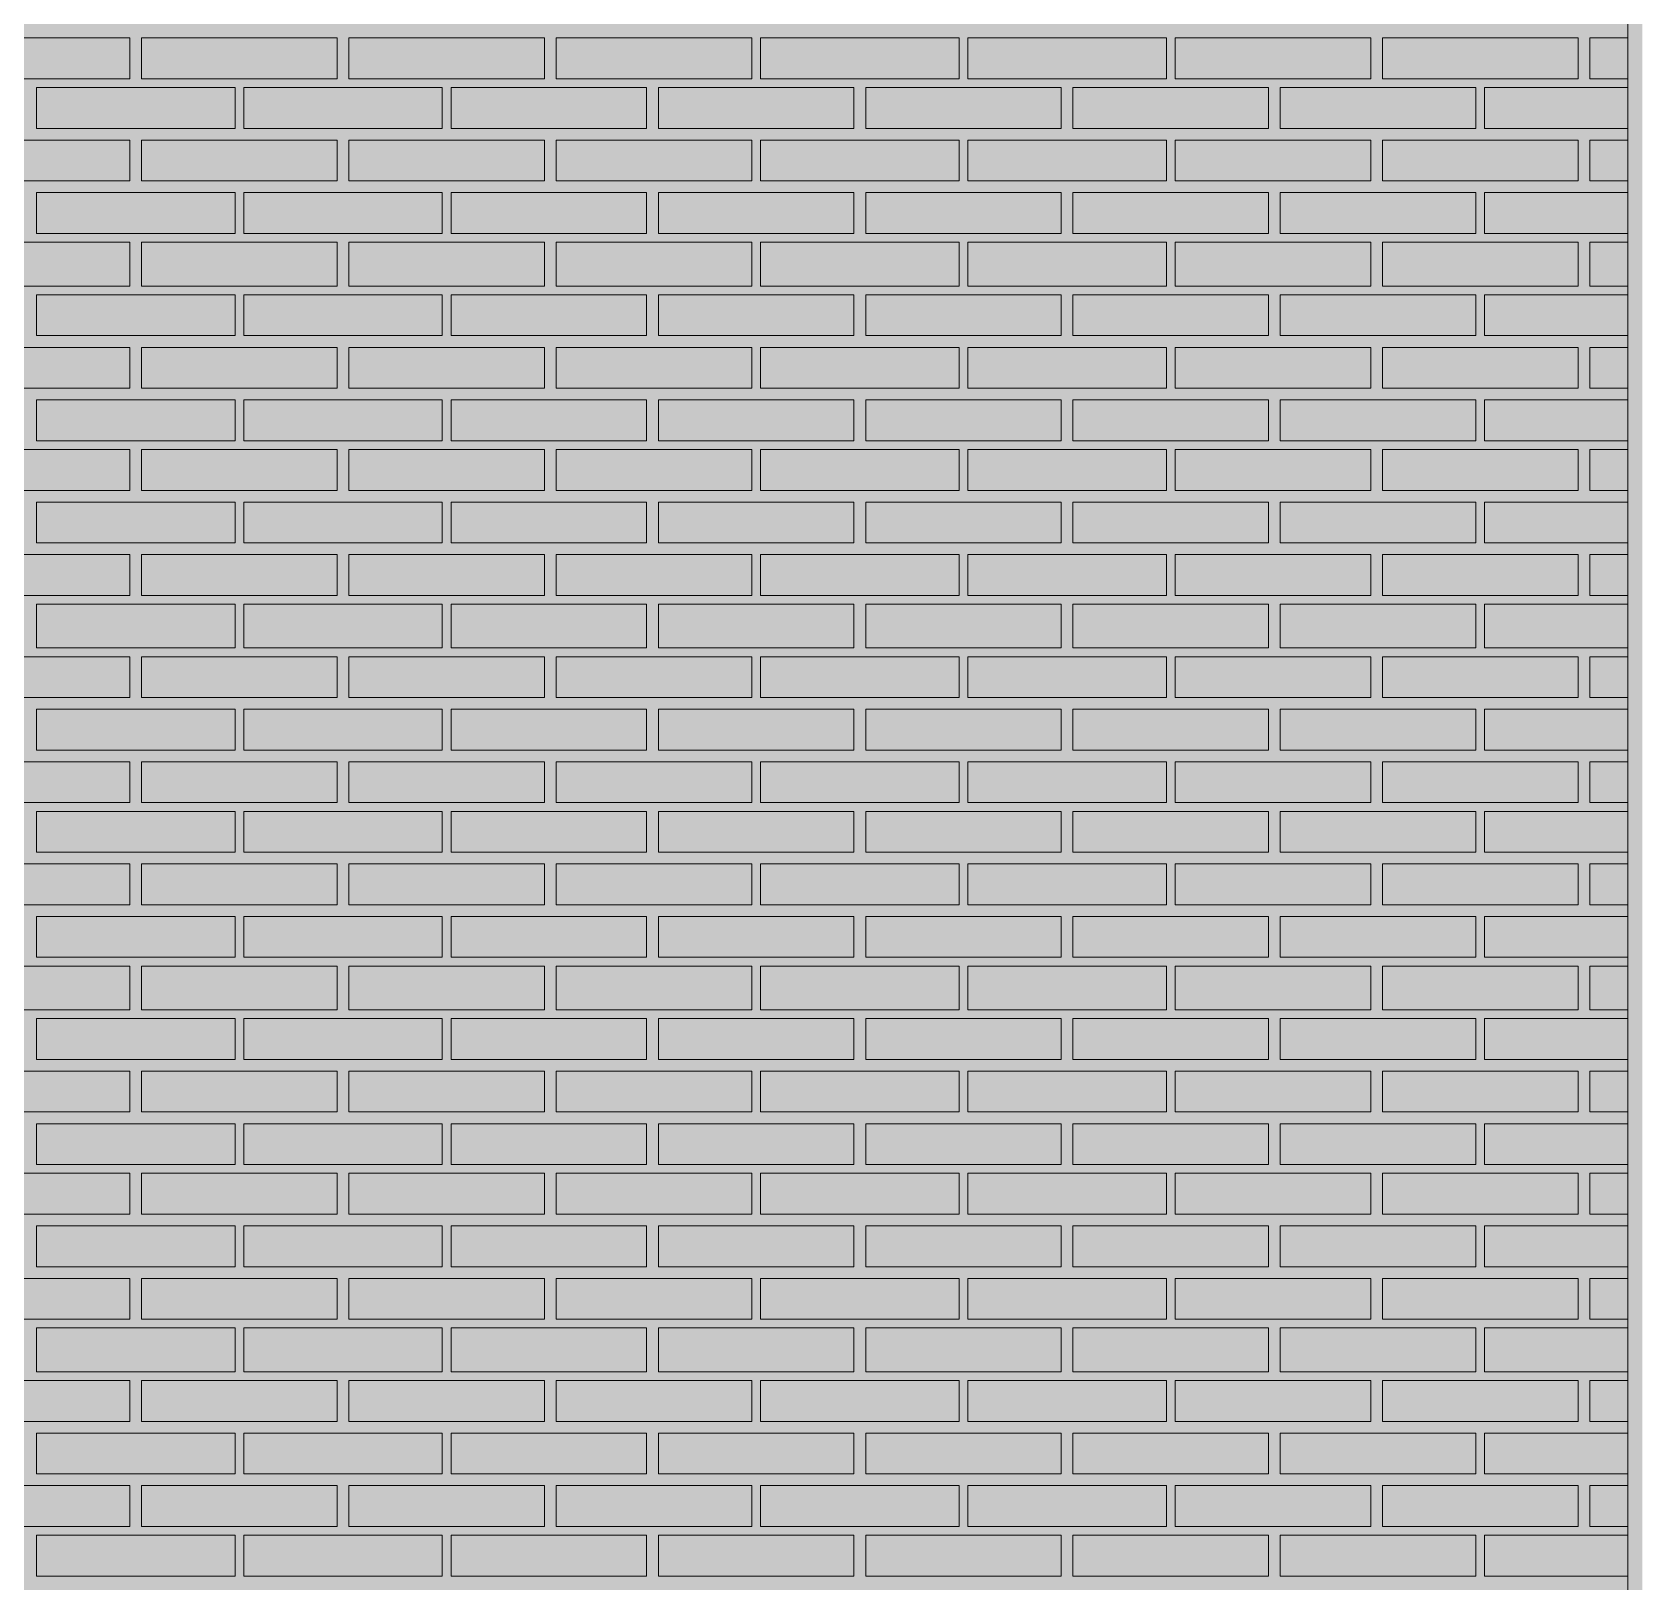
# Model space of a CAD drawing. Header units: millimetres. Extents: x -28928 to 100580, y -22867 to 36490.
# Drawn here: x 27153 to 29480, y -2513 to -267 of the extents above; entities that cross this region are included whole.
import ezdxf

# ---------------------------------------------------------------- set-up
doc = ezdxf.new("R2010")
doc.units = ezdxf.units.MM
doc.layers.add('PDF _Геометрия', color=7, linetype='Continuous', true_color=0x8f8e8d)
doc.layers.add('PDF _Сплошная заливка', color=7, linetype='Continuous', true_color=0xffffff)

msp = doc.modelspace()

# ---------------------------------------------------------------- hatches: boundary and pattern name
at = {"layer": 'PDF _Сплошная заливка', "true_color": 0xdcd6cf, "transparency": 33554559}
msp.add_hatch(color=254, dxfattribs=at).paths.add_polyline_path([(29465.3, 1544.1), (29486.4, 1544.1), (29486.4, 9028.4), (4952.2, 9028.4), (4952.2, -4713.2), (29465.3, -4713.2)])

# ---------------------------------------------------------------- linework, layer by layer
at = {"layer": 'PDF _Геометрия', "color": 7, "lineweight": 9}
msp.add_lwpolyline([(4952.2, -4764), (4952.2, 9028.4), (4952.2, -4713.2), (29465.3, -4713.2), (4952.2, -4713.2), (29465.3, -4713.2), (29465.3, 1531.4), (29465.3, -4764)], dxfattribs=at)
at = {"layer": 'PDF _Геометрия', "lineweight": 9}
for points in [[(27294.9, -275.1), (27294.9, -334.3), (27011.4, -334.3), (27011.4, -275.1)], [(27595.3, -275.1), (27595.3, -334.3), (27311.8, -334.3), (27311.8, -275.1)], [(27895.7, -275.1), (27895.7, -334.3), (27612.2, -334.3), (27612.2, -275.1)], [(28196.1, -275.1), (28196.1, -334.3), (27912.6, -334.3), (27912.6, -275.1)], [(28496.4, -275.1), (28496.4, -334.3), (28208.7, -334.3), (28208.7, -275.1)], [(28796.8, -275.1), (28796.8, -334.3), (28509.1, -334.3), (28509.1, -275.1)], [(29093, -275.1), (29093, -334.3), (28809.5, -334.3), (28809.5, -275.1)], [(29393.4, -275.1), (29393.4, -334.3), (29109.9, -334.3), (29109.9, -275.1)], [(27447.2, -406.3), (27303.4, -406.3), (27159.5, -406.3), (27159.5, -347), (27303.4, -347), (27447.2, -347)], [(27747.6, -406.3), (27603.7, -406.3), (27459.9, -406.3), (27459.9, -347), (27603.7, -347), (27747.6, -347)], [(28043.7, -406.3), (27904.1, -406.3), (27760.3, -406.3), (27760.3, -347), (27904.1, -347), (28043.7, -347)], [(28344.1, -406.3), (28204.5, -406.3), (28060.7, -406.3), (28060.7, -347), (28204.5, -347), (28344.1, -347)], [(28644.5, -406.3), (28500.7, -406.3), (28361.1, -406.3), (28361.1, -347), (28500.7, -347), (28644.5, -347)], [(28944.9, -406.3), (28801.1, -406.3), (28661.4, -406.3), (28661.4, -347), (28801.1, -347), (28944.9, -347)], [(29245.3, -406.3), (29101.4, -406.3), (28961.8, -406.3), (28961.8, -347), (29101.4, -347), (29245.3, -347)], [(27294.9, -423.2), (27294.9, -482.4), (27011.4, -482.4), (27011.4, -423.2)], [(27595.3, -423.2), (27595.3, -482.4), (27311.8, -482.4), (27311.8, -423.2)], [(27895.7, -423.2), (27895.7, -482.4), (27612.2, -482.4), (27612.2, -423.2)], [(28196.1, -423.2), (28196.1, -482.4), (27912.6, -482.4), (27912.6, -423.2)], [(28496.4, -423.2), (28496.4, -482.4), (28208.7, -482.4), (28208.7, -423.2)], [(28796.8, -423.2), (28796.8, -482.4), (28509.1, -482.4), (28509.1, -423.2)], [(29093, -423.2), (29093, -482.4), (28809.5, -482.4), (28809.5, -423.2)], [(29393.4, -423.2), (29393.4, -482.4), (29109.9, -482.4), (29109.9, -423.2)], [(27447.2, -558.6), (27303.4, -558.6), (27159.5, -558.6), (27159.5, -499.3), (27303.4, -499.3), (27447.2, -499.3)], [(27747.6, -558.6), (27603.7, -558.6), (27459.9, -558.6), (27459.9, -499.3), (27603.7, -499.3), (27747.6, -499.3)], [(28043.7, -558.6), (27904.1, -558.6), (27760.3, -558.6), (27760.3, -499.3), (27904.1, -499.3), (28043.7, -499.3)], [(28344.1, -558.6), (28204.5, -558.6), (28060.7, -558.6), (28060.7, -499.3), (28204.5, -499.3), (28344.1, -499.3)], [(28644.5, -558.6), (28500.7, -558.6), (28361.1, -558.6), (28361.1, -499.3), (28500.7, -499.3), (28644.5, -499.3)], [(28944.9, -558.6), (28801.1, -558.6), (28661.4, -558.6), (28661.4, -499.3), (28801.1, -499.3), (28944.9, -499.3)], [(29245.3, -558.6), (29101.4, -558.6), (28961.8, -558.6), (28961.8, -499.3), (29101.4, -499.3), (29245.3, -499.3)], [(27294.9, -571.3), (27294.9, -634.7), (27011.4, -634.7), (27011.4, -571.3)], [(27595.3, -571.3), (27595.3, -634.7), (27311.8, -634.7), (27311.8, -571.3)], [(27895.7, -571.3), (27895.7, -634.7), (27612.2, -634.7), (27612.2, -571.3)], [(28196.1, -571.3), (28196.1, -634.7), (27912.6, -634.7), (27912.6, -571.3)], [(28496.4, -571.3), (28496.4, -634.7), (28208.7, -634.7), (28208.7, -571.3)], [(28796.8, -571.3), (28796.8, -634.7), (28509.1, -634.7), (28509.1, -571.3)], [(29093, -571.3), (29093, -634.7), (28809.5, -634.7), (28809.5, -571.3)], [(29393.4, -571.3), (29393.4, -634.7), (29109.9, -634.7), (29109.9, -571.3)], [(27447.2, -706.6), (27303.4, -706.6), (27159.5, -706.6), (27159.5, -647.4), (27303.4, -647.4), (27447.2, -647.4)], [(27747.6, -706.6), (27603.7, -706.6), (27459.9, -706.6), (27459.9, -647.4), (27603.7, -647.4), (27747.6, -647.4)], [(28043.7, -706.6), (27904.1, -706.6), (27760.3, -706.6), (27760.3, -647.4), (27904.1, -647.4), (28043.7, -647.4)], [(28344.1, -706.6), (28204.5, -706.6), (28060.7, -706.6), (28060.7, -647.4), (28204.5, -647.4), (28344.1, -647.4)], [(28644.5, -706.6), (28500.7, -706.6), (28361.1, -706.6), (28361.1, -647.4), (28500.7, -647.4), (28644.5, -647.4)], [(28944.9, -706.6), (28801.1, -706.6), (28661.4, -706.6), (28661.4, -647.4), (28801.1, -647.4), (28944.9, -647.4)], [(29245.3, -706.6), (29101.4, -706.6), (28961.8, -706.6), (28961.8, -647.4), (29101.4, -647.4), (29245.3, -647.4)], [(27294.9, -723.6), (27294.9, -782.8), (27011.4, -782.8), (27011.4, -723.6)], [(27595.3, -723.6), (27595.3, -782.8), (27311.8, -782.8), (27311.8, -723.6)], [(27895.7, -723.6), (27895.7, -782.8), (27612.2, -782.8), (27612.2, -723.6)], [(28196.1, -723.6), (28196.1, -782.8), (27912.6, -782.8), (27912.6, -723.6)], [(28496.4, -723.6), (28496.4, -782.8), (28208.7, -782.8), (28208.7, -723.6)], [(28796.8, -723.6), (28796.8, -782.8), (28509.1, -782.8), (28509.1, -723.6)], [(29093, -723.6), (29093, -782.8), (28809.5, -782.8), (28809.5, -723.6)], [(29393.4, -723.6), (29393.4, -782.8), (29109.9, -782.8), (29109.9, -723.6)], [(27447.2, -859), (27303.4, -859), (27159.5, -859), (27159.5, -799.7), (27303.4, -799.7), (27447.2, -799.7)], [(27747.6, -859), (27603.7, -859), (27459.9, -859), (27459.9, -799.7), (27603.7, -799.7), (27747.6, -799.7)], [(28043.7, -859), (27904.1, -859), (27760.3, -859), (27760.3, -799.7), (27904.1, -799.7), (28043.7, -799.7)], [(28344.1, -859), (28204.5, -859), (28060.7, -859), (28060.7, -799.7), (28204.5, -799.7), (28344.1, -799.7)], [(28644.5, -859), (28500.7, -859), (28361.1, -859), (28361.1, -799.7), (28500.7, -799.7), (28644.5, -799.7)], [(28944.9, -859), (28801.1, -859), (28661.4, -859), (28661.4, -799.7), (28801.1, -799.7), (28944.9, -799.7)], [(29245.3, -859), (29101.4, -859), (28961.8, -859), (28961.8, -799.7), (29101.4, -799.7), (29245.3, -799.7)], [(27294.9, -871.6), (27294.9, -930.9), (27011.4, -930.9), (27011.4, -871.6)], [(27595.3, -871.6), (27595.3, -930.9), (27311.8, -930.9), (27311.8, -871.6)], [(27895.7, -871.6), (27895.7, -930.9), (27612.2, -930.9), (27612.2, -871.6)], [(28196.1, -871.6), (28196.1, -930.9), (27912.6, -930.9), (27912.6, -871.6)], [(28496.4, -871.6), (28496.4, -930.9), (28208.7, -930.9), (28208.7, -871.6)], [(28796.8, -871.6), (28796.8, -930.9), (28509.1, -930.9), (28509.1, -871.6)], [(29093, -871.6), (29093, -930.9), (28809.5, -930.9), (28809.5, -871.6)], [(29393.4, -871.6), (29393.4, -930.9), (29109.9, -930.9), (29109.9, -871.6)], [(27447.2, -1007), (27303.4, -1007), (27159.5, -1007), (27159.5, -947.8), (27303.4, -947.8), (27447.2, -947.8)], [(27747.6, -1007), (27603.7, -1007), (27459.9, -1007), (27459.9, -947.8), (27603.7, -947.8), (27747.6, -947.8)], [(28043.7, -1007), (27904.1, -1007), (27760.3, -1007), (27760.3, -947.8), (27904.1, -947.8), (28043.7, -947.8)], [(28344.1, -1007), (28204.5, -1007), (28060.7, -1007), (28060.7, -947.8), (28204.5, -947.8), (28344.1, -947.8)], [(28644.5, -1007), (28500.7, -1007), (28361.1, -1007), (28361.1, -947.8), (28500.7, -947.8), (28644.5, -947.8)], [(28944.9, -1007), (28801.1, -1007), (28661.4, -1007), (28661.4, -947.8), (28801.1, -947.8), (28944.9, -947.8)], [(29245.3, -1007), (29101.4, -1007), (28961.8, -1007), (28961.8, -947.8), (29101.4, -947.8), (29245.3, -947.8)], [(27294.9, -1024), (27294.9, -1083.2), (27011.4, -1083.2), (27011.4, -1024)], [(27595.3, -1024), (27595.3, -1083.2), (27311.8, -1083.2), (27311.8, -1024)], [(27895.7, -1024), (27895.7, -1083.2), (27612.2, -1083.2), (27612.2, -1024)], [(28196.1, -1024), (28196.1, -1083.2), (27912.6, -1083.2), (27912.6, -1024)], [(28496.4, -1024), (28496.4, -1083.2), (28208.7, -1083.2), (28208.7, -1024)], [(28796.8, -1024), (28796.8, -1083.2), (28509.1, -1083.2), (28509.1, -1024)], [(29093, -1024), (29093, -1083.2), (28809.5, -1083.2), (28809.5, -1024)], [(29393.4, -1024), (29393.4, -1083.2), (29109.9, -1083.2), (29109.9, -1024)], [(27447.2, -1159.3), (27303.4, -1159.3), (27159.5, -1159.3), (27159.5, -1095.9), (27303.4, -1095.9), (27447.2, -1095.9)], [(27747.6, -1159.3), (27603.7, -1159.3), (27459.9, -1159.3), (27459.9, -1095.9), (27603.7, -1095.9), (27747.6, -1095.9)], [(28043.7, -1159.3), (27904.1, -1159.3), (27760.3, -1159.3), (27760.3, -1095.9), (27904.1, -1095.9), (28043.7, -1095.9)], [(28344.1, -1159.3), (28204.5, -1159.3), (28060.7, -1159.3), (28060.7, -1095.9), (28204.5, -1095.9), (28344.1, -1095.9)], [(28644.5, -1159.3), (28500.7, -1159.3), (28361.1, -1159.3), (28361.1, -1095.9), (28500.7, -1095.9), (28644.5, -1095.9)], [(28944.9, -1159.3), (28801.1, -1159.3), (28661.4, -1159.3), (28661.4, -1095.9), (28801.1, -1095.9), (28944.9, -1095.9)], [(29245.3, -1159.3), (29101.4, -1159.3), (28961.8, -1159.3), (28961.8, -1095.9), (29101.4, -1095.9), (29245.3, -1095.9)], [(27294.9, -1172), (27294.9, -1231.3), (27011.4, -1231.3), (27011.4, -1172)], [(27595.3, -1172), (27595.3, -1231.3), (27311.8, -1231.3), (27311.8, -1172)], [(27895.7, -1172), (27895.7, -1231.3), (27612.2, -1231.3), (27612.2, -1172)], [(28196.1, -1172), (28196.1, -1231.3), (27912.6, -1231.3), (27912.6, -1172)], [(28496.4, -1172), (28496.4, -1231.3), (28208.7, -1231.3), (28208.7, -1172)], [(28796.8, -1172), (28796.8, -1231.3), (28509.1, -1231.3), (28509.1, -1172)], [(29093, -1172), (29093, -1231.3), (28809.5, -1231.3), (28809.5, -1172)], [(29393.4, -1172), (29393.4, -1231.3), (29109.9, -1231.3), (29109.9, -1172)], [(27447.2, -1307.4), (27303.4, -1307.4), (27159.5, -1307.4), (27159.5, -1248.2), (27303.4, -1248.2), (27447.2, -1248.2)], [(27747.6, -1307.4), (27603.7, -1307.4), (27459.9, -1307.4), (27459.9, -1248.2), (27603.7, -1248.2), (27747.6, -1248.2)], [(28043.7, -1307.4), (27904.1, -1307.4), (27760.3, -1307.4), (27760.3, -1248.2), (27904.1, -1248.2), (28043.7, -1248.2)], [(28344.1, -1307.4), (28204.5, -1307.4), (28060.7, -1307.4), (28060.7, -1248.2), (28204.5, -1248.2), (28344.1, -1248.2)], [(28644.5, -1307.4), (28500.7, -1307.4), (28361.1, -1307.4), (28361.1, -1248.2), (28500.7, -1248.2), (28644.5, -1248.2)], [(28944.9, -1307.4), (28801.1, -1307.4), (28661.4, -1307.4), (28661.4, -1248.2), (28801.1, -1248.2), (28944.9, -1248.2)], [(29245.3, -1307.4), (29101.4, -1307.4), (28961.8, -1307.4), (28961.8, -1248.2), (29101.4, -1248.2), (29245.3, -1248.2)], [(27294.9, -1324.3), (27294.9, -1383.6), (27011.4, -1383.6), (27011.4, -1324.3)], [(27595.3, -1324.3), (27595.3, -1383.6), (27311.8, -1383.6), (27311.8, -1324.3)], [(27895.7, -1324.3), (27895.7, -1383.6), (27612.2, -1383.6), (27612.2, -1324.3)], [(28196.1, -1324.3), (28196.1, -1383.6), (27912.6, -1383.6), (27912.6, -1324.3)], [(28496.4, -1324.3), (28496.4, -1383.6), (28208.7, -1383.6), (28208.7, -1324.3)], [(28796.8, -1324.3), (28796.8, -1383.6), (28509.1, -1383.6), (28509.1, -1324.3)], [(29093, -1324.3), (29093, -1383.6), (28809.5, -1383.6), (28809.5, -1324.3)], [(29393.4, -1324.3), (29393.4, -1383.6), (29109.9, -1383.6), (29109.9, -1324.3)], [(27447.2, -1455.5), (27303.4, -1455.5), (27159.5, -1455.5), (27159.5, -1396.3), (27303.4, -1396.3), (27447.2, -1396.3)], [(27747.6, -1455.5), (27603.7, -1455.5), (27459.9, -1455.5), (27459.9, -1396.3), (27603.7, -1396.3), (27747.6, -1396.3)], [(28043.7, -1455.5), (27904.1, -1455.5), (27760.3, -1455.5), (27760.3, -1396.3), (27904.1, -1396.3), (28043.7, -1396.3)], [(28344.1, -1455.5), (28204.5, -1455.5), (28060.7, -1455.5), (28060.7, -1396.3), (28204.5, -1396.3), (28344.1, -1396.3)], [(28644.5, -1455.5), (28500.7, -1455.5), (28361.1, -1455.5), (28361.1, -1396.3), (28500.7, -1396.3), (28644.5, -1396.3)], [(28944.9, -1455.5), (28801.1, -1455.5), (28661.4, -1455.5), (28661.4, -1396.3), (28801.1, -1396.3), (28944.9, -1396.3)], [(29245.3, -1455.5), (29101.4, -1455.5), (28961.8, -1455.5), (28961.8, -1396.3), (29101.4, -1396.3), (29245.3, -1396.3)], [(27294.9, -1472.4), (27294.9, -1531.6), (27011.4, -1531.6), (27011.4, -1472.4)], [(27595.3, -1472.4), (27595.3, -1531.6), (27311.8, -1531.6), (27311.8, -1472.4)], [(27895.7, -1472.4), (27895.7, -1531.6), (27612.2, -1531.6), (27612.2, -1472.4)], [(28196.1, -1472.4), (28196.1, -1531.6), (27912.6, -1531.6), (27912.6, -1472.4)], [(28496.4, -1472.4), (28496.4, -1531.6), (28208.7, -1531.6), (28208.7, -1472.4)], [(28796.8, -1472.4), (28796.8, -1531.6), (28509.1, -1531.6), (28509.1, -1472.4)], [(29093, -1472.4), (29093, -1531.6), (28809.5, -1531.6), (28809.5, -1472.4)], [(29393.4, -1472.4), (29393.4, -1531.6), (29109.9, -1531.6), (29109.9, -1472.4)], [(27447.2, -1607.8), (27303.4, -1607.8), (27159.5, -1607.8), (27159.5, -1548.6), (27303.4, -1548.6), (27447.2, -1548.6)], [(27747.6, -1607.8), (27603.7, -1607.8), (27459.9, -1607.8), (27459.9, -1548.6), (27603.7, -1548.6), (27747.6, -1548.6)], [(28043.7, -1607.8), (27904.1, -1607.8), (27760.3, -1607.8), (27760.3, -1548.6), (27904.1, -1548.6), (28043.7, -1548.6)], [(28344.1, -1607.8), (28204.5, -1607.8), (28060.7, -1607.8), (28060.7, -1548.6), (28204.5, -1548.6), (28344.1, -1548.6)], [(28644.5, -1607.8), (28500.7, -1607.8), (28361.1, -1607.8), (28361.1, -1548.6), (28500.7, -1548.6), (28644.5, -1548.6)], [(28944.9, -1607.8), (28801.1, -1607.8), (28661.4, -1607.8), (28661.4, -1548.6), (28801.1, -1548.6), (28944.9, -1548.6)], [(29245.3, -1607.8), (29101.4, -1607.8), (28961.8, -1607.8), (28961.8, -1548.6), (29101.4, -1548.6), (29245.3, -1548.6)], [(27294.9, -1620.5), (27294.9, -1684), (27011.4, -1684), (27011.4, -1620.5)], [(27595.3, -1620.5), (27595.3, -1684), (27311.8, -1684), (27311.8, -1620.5)], [(27895.7, -1620.5), (27895.7, -1684), (27612.2, -1684), (27612.2, -1620.5)], [(28196.1, -1620.5), (28196.1, -1684), (27912.6, -1684), (27912.6, -1620.5)], [(28496.4, -1620.5), (28496.4, -1684), (28208.7, -1684), (28208.7, -1620.5)], [(28796.8, -1620.5), (28796.8, -1684), (28509.1, -1684), (28509.1, -1620.5)], [(29093, -1620.5), (29093, -1684), (28809.5, -1684), (28809.5, -1620.5)], [(29393.4, -1620.5), (29393.4, -1684), (29109.9, -1684), (29109.9, -1620.5)], [(27447.2, -1755.9), (27303.4, -1755.9), (27159.5, -1755.9), (27159.5, -1696.6), (27303.4, -1696.6), (27447.2, -1696.6)], [(27747.6, -1755.9), (27603.7, -1755.9), (27459.9, -1755.9), (27459.9, -1696.6), (27603.7, -1696.6), (27747.6, -1696.6)], [(28043.7, -1755.9), (27904.1, -1755.9), (27760.3, -1755.9), (27760.3, -1696.6), (27904.1, -1696.6), (28043.7, -1696.6)], [(28344.1, -1755.9), (28204.5, -1755.9), (28060.7, -1755.9), (28060.7, -1696.6), (28204.5, -1696.6), (28344.1, -1696.6)], [(28644.5, -1755.9), (28500.7, -1755.9), (28361.1, -1755.9), (28361.1, -1696.6), (28500.7, -1696.6), (28644.5, -1696.6)], [(28944.9, -1755.9), (28801.1, -1755.9), (28661.4, -1755.9), (28661.4, -1696.6), (28801.1, -1696.6), (28944.9, -1696.6)], [(29245.3, -1755.9), (29101.4, -1755.9), (28961.8, -1755.9), (28961.8, -1696.6), (29101.4, -1696.6), (29245.3, -1696.6)], [(27294.9, -1772.8), (27294.9, -1832), (27011.4, -1832), (27011.4, -1772.8)], [(27595.3, -1772.8), (27595.3, -1832), (27311.8, -1832), (27311.8, -1772.8)], [(27895.7, -1772.8), (27895.7, -1832), (27612.2, -1832), (27612.2, -1772.8)], [(28196.1, -1772.8), (28196.1, -1832), (27912.6, -1832), (27912.6, -1772.8)], [(28496.4, -1772.8), (28496.4, -1832), (28208.7, -1832), (28208.7, -1772.8)], [(28796.8, -1772.8), (28796.8, -1832), (28509.1, -1832), (28509.1, -1772.8)], [(29093, -1772.8), (29093, -1832), (28809.5, -1832), (28809.5, -1772.8)], [(29393.4, -1772.8), (29393.4, -1832), (29109.9, -1832), (29109.9, -1772.8)], [(27447.2, -1908.2), (27303.4, -1908.2), (27159.5, -1908.2), (27159.5, -1849), (27303.4, -1849), (27447.2, -1849)], [(27747.6, -1908.2), (27603.7, -1908.2), (27459.9, -1908.2), (27459.9, -1849), (27603.7, -1849), (27747.6, -1849)], [(28043.7, -1908.2), (27904.1, -1908.2), (27760.3, -1908.2), (27760.3, -1849), (27904.1, -1849), (28043.7, -1849)], [(28344.1, -1908.2), (28204.5, -1908.2), (28060.7, -1908.2), (28060.7, -1849), (28204.5, -1849), (28344.1, -1849)], [(28644.5, -1908.2), (28500.7, -1908.2), (28361.1, -1908.2), (28361.1, -1849), (28500.7, -1849), (28644.5, -1849)], [(28944.9, -1908.2), (28801.1, -1908.2), (28661.4, -1908.2), (28661.4, -1849), (28801.1, -1849), (28944.9, -1849)], [(29245.3, -1908.2), (29101.4, -1908.2), (28961.8, -1908.2), (28961.8, -1849), (29101.4, -1849), (29245.3, -1849)], [(27294.9, -1920.9), (27294.9, -1980.1), (27011.4, -1980.1), (27011.4, -1920.9)], [(27595.3, -1920.9), (27595.3, -1980.1), (27311.8, -1980.1), (27311.8, -1920.9)], [(27895.7, -1920.9), (27895.7, -1980.1), (27612.2, -1980.1), (27612.2, -1920.9)], [(28196.1, -1920.9), (28196.1, -1980.1), (27912.6, -1980.1), (27912.6, -1920.9)], [(28496.4, -1920.9), (28496.4, -1980.1), (28208.7, -1980.1), (28208.7, -1920.9)], [(28796.8, -1920.9), (28796.8, -1980.1), (28509.1, -1980.1), (28509.1, -1920.9)], [(29093, -1920.9), (29093, -1980.1), (28809.5, -1980.1), (28809.5, -1920.9)], [(29393.4, -1920.9), (29393.4, -1980.1), (29109.9, -1980.1), (29109.9, -1920.9)], [(27447.2, -2056.3), (27303.4, -2056.3), (27159.5, -2056.3), (27159.5, -1997), (27303.4, -1997), (27447.2, -1997)], [(27747.6, -2056.3), (27603.7, -2056.3), (27459.9, -2056.3), (27459.9, -1997), (27603.7, -1997), (27747.6, -1997)], [(28043.7, -2056.3), (27904.1, -2056.3), (27760.3, -2056.3), (27760.3, -1997), (27904.1, -1997), (28043.7, -1997)], [(28344.1, -2056.3), (28204.5, -2056.3), (28060.7, -2056.3), (28060.7, -1997), (28204.5, -1997), (28344.1, -1997)], [(28644.5, -2056.3), (28500.7, -2056.3), (28361.1, -2056.3), (28361.1, -1997), (28500.7, -1997), (28644.5, -1997)], [(28944.9, -2056.3), (28801.1, -2056.3), (28661.4, -2056.3), (28661.4, -1997), (28801.1, -1997), (28944.9, -1997)], [(29245.3, -2056.3), (29101.4, -2056.3), (28961.8, -2056.3), (28961.8, -1997), (29101.4, -1997), (29245.3, -1997)], [(27294.9, -2073.2), (27294.9, -2132.4), (27011.4, -2132.4), (27011.4, -2073.2)], [(27595.3, -2073.2), (27595.3, -2132.4), (27311.8, -2132.4), (27311.8, -2073.2)], [(27895.7, -2073.2), (27895.7, -2132.4), (27612.2, -2132.4), (27612.2, -2073.2)], [(28196.1, -2073.2), (28196.1, -2132.4), (27912.6, -2132.4), (27912.6, -2073.2)], [(28496.4, -2073.2), (28496.4, -2132.4), (28208.7, -2132.4), (28208.7, -2073.2)], [(28796.8, -2073.2), (28796.8, -2132.4), (28509.1, -2132.4), (28509.1, -2073.2)], [(29093, -2073.2), (29093, -2132.4), (28809.5, -2132.4), (28809.5, -2073.2)], [(29393.4, -2073.2), (29393.4, -2132.4), (29109.9, -2132.4), (29109.9, -2073.2)], [(27447.2, -2208.6), (27303.4, -2208.6), (27159.5, -2208.6), (27159.5, -2145.1), (27303.4, -2145.1), (27447.2, -2145.1)], [(27747.6, -2208.6), (27603.7, -2208.6), (27459.9, -2208.6), (27459.9, -2145.1), (27603.7, -2145.1), (27747.6, -2145.1)], [(28043.7, -2208.6), (27904.1, -2208.6), (27760.3, -2208.6), (27760.3, -2145.1), (27904.1, -2145.1), (28043.7, -2145.1)], [(28344.1, -2208.6), (28204.5, -2208.6), (28060.7, -2208.6), (28060.7, -2145.1), (28204.5, -2145.1), (28344.1, -2145.1)], [(28644.5, -2208.6), (28500.7, -2208.6), (28361.1, -2208.6), (28361.1, -2145.1), (28500.7, -2145.1), (28644.5, -2145.1)], [(28944.9, -2208.6), (28801.1, -2208.6), (28661.4, -2208.6), (28661.4, -2145.1), (28801.1, -2145.1), (28944.9, -2145.1)], [(29245.3, -2208.6), (29101.4, -2208.6), (28961.8, -2208.6), (28961.8, -2145.1), (29101.4, -2145.1), (29245.3, -2145.1)], [(27294.9, -2221.3), (27294.9, -2280.5), (27011.4, -2280.5), (27011.4, -2221.3)], [(27595.3, -2221.3), (27595.3, -2280.5), (27311.8, -2280.5), (27311.8, -2221.3)], [(27895.7, -2221.3), (27895.7, -2280.5), (27612.2, -2280.5), (27612.2, -2221.3)], [(28196.1, -2221.3), (28196.1, -2280.5), (27912.6, -2280.5), (27912.6, -2221.3)], [(28496.4, -2221.3), (28496.4, -2280.5), (28208.7, -2280.5), (28208.7, -2221.3)], [(28796.8, -2221.3), (28796.8, -2280.5), (28509.1, -2280.5), (28509.1, -2221.3)], [(29093, -2221.3), (29093, -2280.5), (28809.5, -2280.5), (28809.5, -2221.3)], [(29393.4, -2221.3), (29393.4, -2280.5), (29109.9, -2280.5), (29109.9, -2221.3)], [(27447.2, -2356.6), (27303.4, -2356.6), (27159.5, -2356.6), (27159.5, -2297.4), (27303.4, -2297.4), (27447.2, -2297.4)], [(27747.6, -2356.6), (27603.7, -2356.6), (27459.9, -2356.6), (27459.9, -2297.4), (27603.7, -2297.4), (27747.6, -2297.4)], [(28043.7, -2356.6), (27904.1, -2356.6), (27760.3, -2356.6), (27760.3, -2297.4), (27904.1, -2297.4), (28043.7, -2297.4)], [(28344.1, -2356.6), (28204.5, -2356.6), (28060.7, -2356.6), (28060.7, -2297.4), (28204.5, -2297.4), (28344.1, -2297.4)], [(28644.5, -2356.6), (28500.7, -2356.6), (28361.1, -2356.6), (28361.1, -2297.4), (28500.7, -2297.4), (28644.5, -2297.4)], [(28944.9, -2356.6), (28801.1, -2356.6), (28661.4, -2356.6), (28661.4, -2297.4), (28801.1, -2297.4), (28944.9, -2297.4)], [(29245.3, -2356.6), (29101.4, -2356.6), (28961.8, -2356.6), (28961.8, -2297.4), (29101.4, -2297.4), (29245.3, -2297.4)], [(27294.9, -2373.6), (27294.9, -2432.8), (27011.4, -2432.8), (27011.4, -2373.6)], [(27595.3, -2373.6), (27595.3, -2432.8), (27311.8, -2432.8), (27311.8, -2373.6)], [(27895.7, -2373.6), (27895.7, -2432.8), (27612.2, -2432.8), (27612.2, -2373.6)], [(28196.1, -2373.6), (28196.1, -2432.8), (27912.6, -2432.8), (27912.6, -2373.6)], [(28496.4, -2373.6), (28496.4, -2432.8), (28208.7, -2432.8), (28208.7, -2373.6)], [(28796.8, -2373.6), (28796.8, -2432.8), (28509.1, -2432.8), (28509.1, -2373.6)], [(29093, -2373.6), (29093, -2432.8), (28809.5, -2432.8), (28809.5, -2373.6)], [(29393.4, -2373.6), (29393.4, -2432.8), (29109.9, -2432.8), (29109.9, -2373.6)], [(27447.2, -2504.7), (27303.4, -2504.7), (27159.5, -2504.7), (27159.5, -2445.5), (27303.4, -2445.5), (27447.2, -2445.5)], [(27747.6, -2504.7), (27603.7, -2504.7), (27459.9, -2504.7), (27459.9, -2445.5), (27603.7, -2445.5), (27747.6, -2445.5)], [(28043.7, -2504.7), (27904.1, -2504.7), (27760.3, -2504.7), (27760.3, -2445.5), (27904.1, -2445.5), (28043.7, -2445.5)], [(28344.1, -2504.7), (28204.5, -2504.7), (28060.7, -2504.7), (28060.7, -2445.5), (28204.5, -2445.5), (28344.1, -2445.5)], [(28644.5, -2504.7), (28500.7, -2504.7), (28361.1, -2504.7), (28361.1, -2445.5), (28500.7, -2445.5), (28644.5, -2445.5)], [(28944.9, -2504.7), (28801.1, -2504.7), (28661.4, -2504.7), (28661.4, -2445.5), (28801.1, -2445.5), (28944.9, -2445.5)], [(29245.3, -2504.7), (29101.4, -2504.7), (28961.8, -2504.7), (28961.8, -2445.5), (29101.4, -2445.5), (29245.3, -2445.5)]]:
    msp.add_lwpolyline(points, close=True, dxfattribs=at)
for points in [[(29465.3, -334.3), (29410.3, -334.3), (29410.3, -275.1), (29465.3, -275.1)], [(29465.3, -406.3), (29401.8, -406.3), (29258, -406.3), (29258, -347), (29401.8, -347), (29465.3, -347)], [(29465.3, -482.4), (29410.3, -482.4), (29410.3, -423.2), (29465.3, -423.2)], [(29465.3, -558.6), (29401.8, -558.6), (29258, -558.6), (29258, -499.3), (29401.8, -499.3), (29465.3, -499.3)], [(29465.3, -634.7), (29410.3, -634.7), (29410.3, -571.3), (29465.3, -571.3)], [(29465.3, -706.6), (29401.8, -706.6), (29258, -706.6), (29258, -647.4), (29401.8, -647.4), (29465.3, -647.4)], [(29465.3, -782.8), (29410.3, -782.8), (29410.3, -723.6), (29465.3, -723.6)], [(29465.3, -859), (29401.8, -859), (29258, -859), (29258, -799.7), (29401.8, -799.7), (29465.3, -799.7)], [(29465.3, -930.9), (29410.3, -930.9), (29410.3, -871.6), (29465.3, -871.6)], [(29465.3, -1007), (29401.8, -1007), (29258, -1007), (29258, -947.8), (29401.8, -947.8), (29465.3, -947.8)], [(29465.3, -1083.2), (29410.3, -1083.2), (29410.3, -1024), (29465.3, -1024)], [(29465.3, -1159.3), (29401.8, -1159.3), (29258, -1159.3), (29258, -1095.9), (29401.8, -1095.9), (29465.3, -1095.9)], [(29465.3, -1231.3), (29410.3, -1231.3), (29410.3, -1172), (29465.3, -1172)], [(29465.3, -1307.4), (29401.8, -1307.4), (29258, -1307.4), (29258, -1248.2), (29401.8, -1248.2), (29465.3, -1248.2)], [(29465.3, -1383.6), (29410.3, -1383.6), (29410.3, -1324.3), (29465.3, -1324.3)], [(29465.3, -1455.5), (29401.8, -1455.5), (29258, -1455.5), (29258, -1396.3), (29401.8, -1396.3), (29465.3, -1396.3)], [(29465.3, -1531.6), (29410.3, -1531.6), (29410.3, -1472.4), (29465.3, -1472.4)], [(29465.3, -1607.8), (29401.8, -1607.8), (29258, -1607.8), (29258, -1548.6), (29401.8, -1548.6), (29465.3, -1548.6)], [(29465.3, -1684), (29410.3, -1684), (29410.3, -1620.5), (29465.3, -1620.5)], [(29465.3, -1755.9), (29401.8, -1755.9), (29258, -1755.9), (29258, -1696.6), (29401.8, -1696.6), (29465.3, -1696.6)], [(29465.3, -1832), (29410.3, -1832), (29410.3, -1772.8), (29465.3, -1772.8)], [(29465.3, -1908.2), (29401.8, -1908.2), (29258, -1908.2), (29258, -1849), (29401.8, -1849), (29465.3, -1849)], [(29465.3, -1980.1), (29410.3, -1980.1), (29410.3, -1920.9), (29465.3, -1920.9)], [(29465.3, -2056.3), (29401.8, -2056.3), (29258, -2056.3), (29258, -1997), (29401.8, -1997), (29465.3, -1997)], [(29465.3, -2132.4), (29410.3, -2132.4), (29410.3, -2073.2), (29465.3, -2073.2)], [(29465.3, -2208.6), (29401.8, -2208.6), (29258, -2208.6), (29258, -2145.1), (29401.8, -2145.1), (29465.3, -2145.1)], [(29465.3, -2280.5), (29410.3, -2280.5), (29410.3, -2221.3), (29465.3, -2221.3)], [(29465.3, -2356.6), (29401.8, -2356.6), (29258, -2356.6), (29258, -2297.4), (29401.8, -2297.4), (29465.3, -2297.4)], [(29465.3, -2432.8), (29410.3, -2432.8), (29410.3, -2373.6), (29465.3, -2373.6)], [(29465.3, -2504.7), (29401.8, -2504.7), (29258, -2504.7), (29258, -2445.5), (29401.8, -2445.5), (29465.3, -2445.5)]]:
    msp.add_lwpolyline(points, dxfattribs=at)
at = {"layer": 'PDF _Сплошная заливка', "color": 252, "lineweight": 9, "true_color": 0xa48f7a, "transparency": 33554559}
msp.add_solid([(29465.3, 1523), (29465.3, -4764), (29486.4, 1523), (29486.4, -4764)], dxfattribs=at)

doc.saveas('drawing.dxf')
